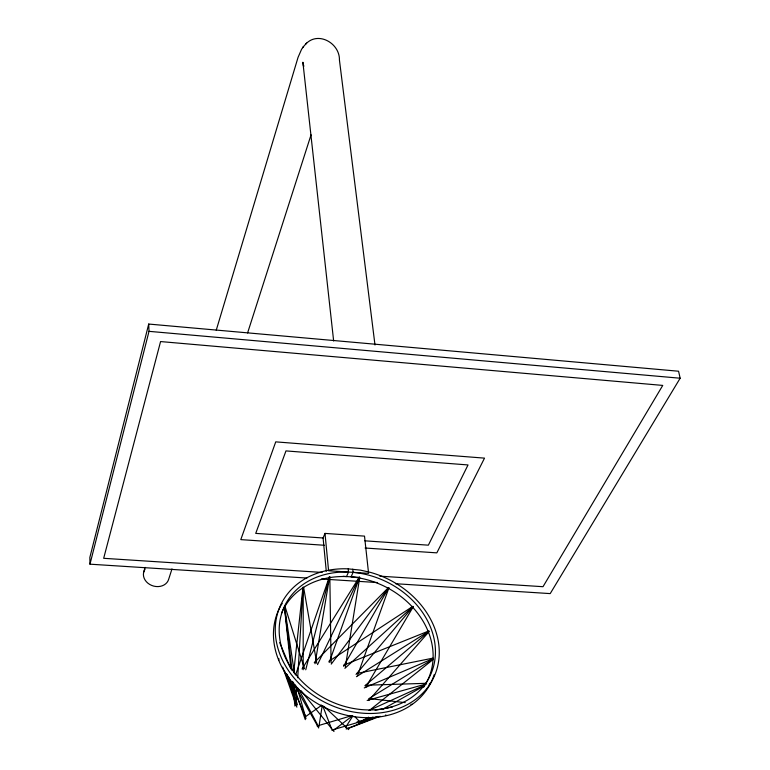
<?xml version="1.0" encoding="UTF-8"?>
<svg xmlns="http://www.w3.org/2000/svg" width="770" height="770" viewBox="0 0 770 770"><rect width="100%" height="100%" fill="white"/><g stroke="black" fill="none" stroke-linecap="round" stroke-linejoin="round"><path stroke-width="1.16" d="M303.188 669.775L303.216 587.366M296.055 705.513L296.508 686.34M297.711 677.735L303.082 587.356M291.522 692.413L292.696 681.662M293.736 672.114L302.957 587.366M318.896 726.803L322.168 705.955M345.316 667.07L359.744 577.336M315.046 663.73L329.618 576.701M395.597 583.718L550.213 593.603L680.151 378.224L678.572 371.227L148.716 324.055L89.849 557.442L89.975 564.179L306.903 578.049M89.975 564.179L149.014 331.341L148.716 324.055M305.748 669.794L329.522 576.682M143.749 571.995L145.126 567.394M216.245 330.214L298.057 57.355L301.57 49.299L303.563 46.498M171.989 568.905L168.688 579.213A12.984 10.751 17 0 1 151.69 585.431A12.984 10.751 17 0 1 144.943 569.444M247.584 332.958L311.061 134.817M295.603 674.895L329.425 576.653M329.185 662.508L359.138 578.405M357.424 675.723L388.927 587.828M326.278 571.196L323.092 537.98L324.998 533.408L364.508 536.122L368.589 573.352L353.103 572.351L351.082 576.836L359.397 577.375M348.194 568.866L360.533 570.147L370.534 572.408A84.661 69.233 25.6 0 1 429.15 685.396A84.661 69.233 25.6 0 1 296.142 680.362A84.661 69.233 25.6 0 1 326.056 570.724L330.782 569.829A84.661 69.233 25.6 0 1 345.47 568.76L348.194 568.866L348.521 572.052L346.519 576.547L343.016 576.316M317.529 664.625L359.417 577.24M343.555 666.252L388.735 587.741M365.654 687.418L413.269 606.712M302.052 668.995L359.301 577.182M345.383 727.688L352.737 716.129M331.235 664.125L388.609 587.664M356.048 674.404L413.105 606.596M368.734 700.479L429.275 631.371M305.536 44.294C317.789 30.598 339.888 43.139 339.435 60.05L374.99 344.989M302.581 47.605L306.643 43.043M314.266 662.672L388.484 587.558M344.873 668.35L412.99 606.481M364.855 685.8L428.255 632.016M369.918 709.988L433.539 659.139M333.641 730.268L352.41 715.888M304.554 717.351L321.408 705.464M328.886 661.324L412.874 606.337M356.443 676.686L428.043 631.747M368.657 698.785L433.385 658.889M358.281 723.02L368.657 717.168M382.151 709.555L424.713 685.56M369.003 710.469L424.511 685.204M364.268 687.928L433.221 658.571M343.767 665.116L428.957 630.919M346.192 729.055L378.089 716.389M347.925 728.535L380.139 716.283M359.571 721.923L373.007 717.062M317.086 725.995L351.082 715.85M331.716 730.114L377.695 716.62M367.155 700.44L426.58 683.856M357.001 721.971L374.239 717.361M356.741 673.481L433.067 658.119M375.086 710.344L392.507 706.927M365.933 685.233L426.493 683.298M321.292 578.973L377.618 582.572M348.521 572.052L328.597 570.763L324.998 533.408M322.139 572.428L103.68 558.308L160.574 341.562L662.749 385.414L543.004 586.702L379.764 576.153M323.092 537.98L255.727 533.389L285.968 450.912L468.025 464.945L428.37 545.17L364.884 540.829M324.468 545.275L240.789 539.626L275.737 441.865L484.513 458.131L436.84 552.86L365.115 548.019M149.014 331.341L680.151 378.224M369.956 698.669L405.222 702.625M324.045 706.408L348.752 729.623M354.999 716.841L360.735 722.693M301.022 690.7L333.988 731.5M292.879 682.259L318.703 727.997M298.183 688.255L317.51 724.647M303.236 64.988L303.755 66.345L302.889 62.245L333.651 340.994M286.363 673.625L305.555 716.321M279.674 642.613L290.3 667.754M284.265 670.362L292.86 692.317M322.765 705.888L331.504 728.641M282.715 667.166L296.873 707.158M292.109 681.306L305.286 719.652M284.765 605.663L304.516 668.745M289.068 677.475L297.47 704.954M287.316 674.395L292.956 694.02M297.181 687.456L305.979 718.679M303.621 587.318L316.778 663.297M284.573 606.895L294.515 673.904M284.467 606.914L292.08 670.631M293.486 682.432L294.477 690.7M284.428 606.952L291.002 669.043M292.398 682.182L294.929 706.061M352.766 569.165L353.103 572.351M329.839 576.711L331.071 662.72M434.145 674.732A84.373 69.117 25.6 0 1 327.847 708.978A84.373 69.117 25.6 0 1 280.578 606.154M281.108 605.21A84.373 69.117 25.6 0 1 282.224 603.353M281.435 613.507A80.398 65.864 25.6 0 1 384.74 586.442A80.398 65.864 25.6 0 1 425.31 684.588M424.761 685.473A80.398 65.864 25.6 0 1 423.615 687.225M429.699 684.145A1.271 1.04 29 0 1 429.131 684.318M430.064 683.163A1.271 1.04 29 0 1 430.035 683.721M412.046 704.136A1.29 1.059 29 0 1 410.882 704.338M385.828 714.82A1.29 1.078 28.5 0 1 385.423 715.532M353.122 716.244A1.299 1.088 27.4 0 1 352.314 715.667M322.909 705.869A1.299 1.088 25.9 0 1 321.648 705.647M321.408 705.426A1.299 1.088 25.9 0 1 321.109 704.877M295.978 686.07A1.29 1.078 24.4 0 1 295.488 685.637M295.276 685.069A1.29 1.078 24.4 0 1 295.295 684.78M279.019 660.006A1.28 1.068 23.1 0 1 278.923 658.658M295.545 674.193A80.667 65.97 25.6 0 0 429.641 676.695A80.667 65.97 25.6 0 0 346.75 572.033A80.667 65.97 25.6 0 0 295.545 674.193"/></g></svg>
